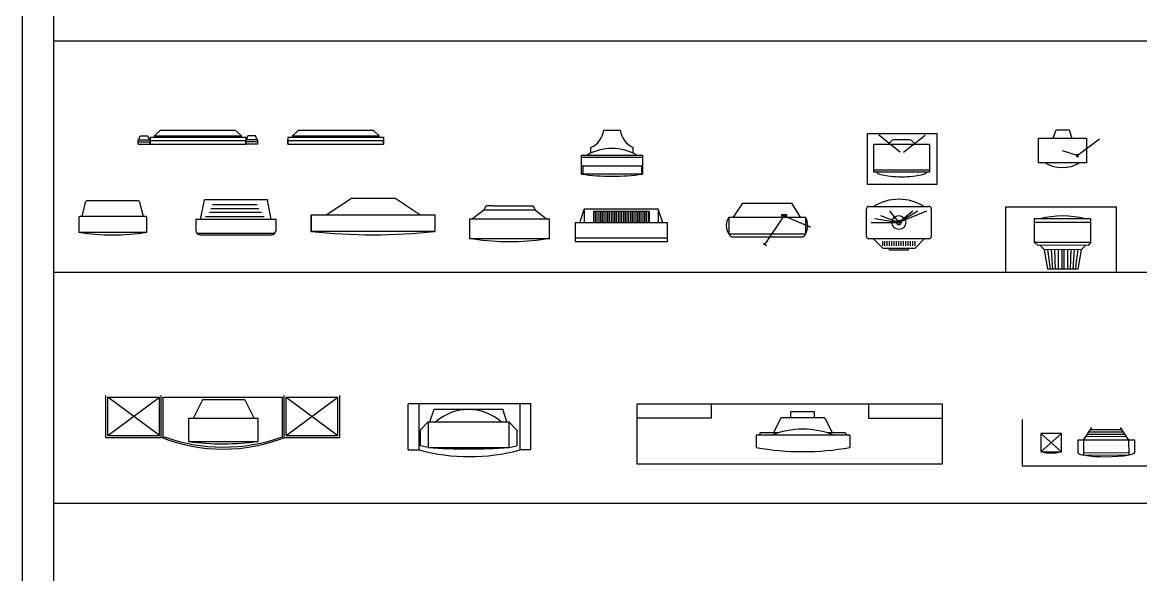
# Model space of a CAD drawing. Header units: inches. Extents: x 11.6 to 54.1, y 10.7 to 35.5.
# Drawn here: x 11.6 to 23.7, y 23.14 to 29.12 of the extents above; entities that cross this region are included whole.
import ezdxf

# ---------------------------------------------------------------- set-up
doc = ezdxf.new("R2010")
doc.units = ezdxf.units.IN
doc.header["$MEASUREMENT"] = 0
for name, color, linetype in [('02', 2, 'Continuous'), ('1', 1, 'Continuous'), ('4', 4, 'Continuous'), ('8', 8, 'Continuous'), ('kadrbm', 4, 'Continuous')]:
    doc.layers.add(name, color=color, linetype=linetype)

# ---------------------------------------------------------------- blocks, each defined once
blk = doc.blocks.new('kadrbm')
at = {"layer": 'kadrbm', "color": 4}
blk.add_lwpolyline([(0, 0), (0, 24.797), (21, 24.797), (21, 0), (0, 0)], close=True, dxfattribs=at)
blk.add_lwpolyline([(20.663, 0.326), (20.663, 24.46), (0.337, 24.46), (0.337, 0.326), (20.663, 0.326)], dxfattribs=at)

msp = doc.modelspace()

# ---------------------------------------------------------------- hatches: boundary and pattern name
at = {"layer": '8'}
h = msp.add_hatch(dxfattribs=at)
h.set_pattern_fill('ANSI31', color=256, scale=0.006, angle=45, style=0)
h.set_pattern_definition([(90, (17.571353, 27.085857), (-0.01905, 7e-18), [])])
h.paths.add_polyline_path([(17.779, 27.074), (17.779, 26.949), (18.379, 26.949), (18.379, 27.074)])

# ---------------------------------------------------------------- linework, layer by layer
at = {"layer": '02'}
for p, q in [((22.753, 27.868), (22.783, 27.958)), ((22.783, 27.958), (22.923, 27.958)), ((22.923, 27.958), (22.953, 27.868)), ((20.742, 27.916), (21.492, 27.916)), ((20.742, 27.366), (20.742, 27.916)), ((21.096, 27.714), (20.864, 27.897)), ((20.998, 27.834), (20.963, 27.799)), ((21.192, 27.849), (21.033, 27.849)), ((21.134, 27.714), (21.366, 27.897)), ((21.227, 27.834), (21.263, 27.799)), ((21.492, 27.916), (21.492, 27.366)), ((22.593, 27.868), (23.113, 27.868)), ((22.593, 27.598), (22.593, 27.868)), ((23.013, 27.678), (23.253, 27.858)), ((23.113, 27.868), (23.113, 27.598)), ((21.413, 27.799), (20.813, 27.799)), ((20.813, 27.499), (20.813, 27.799)), ((21.413, 27.799), (21.413, 27.499)), ((23.013, 27.678), (22.853, 27.728)), ((23.113, 27.598), (22.593, 27.598)), ((21.413, 27.519), (20.813, 27.519)), ((21.413, 27.499), (20.813, 27.499)), ((21.492, 27.366), (20.742, 27.366)), ((13.527, 26.985), (13.568, 27.199)), ((14.251, 27.199), (13.568, 27.199)), ((14.14, 27.144), (13.656, 27.144)), ((14.292, 26.985), (14.251, 27.199)), ((14.886, 27.037), (15.159, 27.218)), ((15.159, 27.218), (15.629, 27.218)), ((15.901, 27.037), (15.629, 27.218)), ((16.591, 27.086), (16.616, 27.136)), ((16.692, 27.136), (16.616, 27.136)), ((16.692, 27.136), (17.124, 27.136)), ((17.15, 27.086), (17.124, 27.136)), ((20.732, 26.803), (20.732, 27.103)), ((20.757, 27.128), (21.407, 27.128)), ((21.432, 27.103), (21.432, 26.803)), ((22.241, 27.124), (23.432, 27.124)), ((22.241, 26.418), (22.241, 27.124)), ((23.432, 27.124), (23.432, 26.418)), ((13.476, 26.985), (13.476, 26.869)), ((14.343, 26.985), (13.476, 26.985)), ((14.215, 27.015), (13.581, 27.015)), ((14.185, 27.061), (13.622, 27.061)), ((14.159, 27.101), (13.637, 27.101)), ((14.343, 26.869), (14.343, 26.985)), ((14.725, 26.857), (14.725, 27.037)), ((14.725, 27.037), (14.725, 26.857)), ((14.725, 26.857), (14.725, 27.037)), ((14.725, 27.037), (16.063, 27.037)), ((14.725, 27.037), (14.725, 27.037)), ((16.063, 27.037), (16.063, 26.857)), ((16.44, 26.993), (17.301, 26.993)), ((16.44, 26.777), (16.44, 26.993)), ((16.591, 27.086), (16.469, 26.993)), ((17.15, 27.086), (16.591, 27.086)), ((17.15, 27.086), (17.271, 26.993)), ((17.301, 26.777), (17.301, 26.993)), ((17.629, 26.949), (17.679, 27.099)), ((18.479, 27.099), (17.679, 27.099)), ((17.679, 27.099), (17.679, 26.949)), ((18.379, 27.074), (17.779, 27.074)), ((17.779, 27.074), (17.779, 26.949)), ((18.379, 27.074), (18.379, 26.949)), ((18.479, 27.099), (18.479, 26.949)), ((18.529, 26.949), (18.479, 27.099)), ((20.823, 26.998), (21.082, 26.953)), ((20.882, 27.028), (21.082, 26.953)), ((20.982, 27.078), (21.082, 26.953)), ((21.232, 27.078), (21.082, 26.953)), ((21.382, 27.078), (21.082, 26.953)), ((21.286, 27.076), (21.082, 26.953)), ((23.16, 26.993), (22.547, 26.993)), ((22.547, 26.993), (22.547, 26.741)), ((23.16, 26.741), (23.16, 26.993)), ((18.579, 26.949), (17.579, 26.949)), ((17.579, 26.949), (17.579, 26.749)), ((18.579, 26.749), (18.579, 26.949)), ((20.782, 26.953), (21.082, 26.953)), ((23.16, 26.953), (22.547, 26.953)), ((14.329, 26.834), (13.49, 26.834)), ((13.526, 26.819), (14.293, 26.819)), ((16.063, 26.857), (14.725, 26.857)), ((14.725, 26.857), (14.725, 26.857)), ((17.301, 26.777), (16.44, 26.777)), ((17.579, 26.789), (18.579, 26.789)), ((17.579, 26.749), (18.579, 26.749)), ((21.407, 26.778), (20.757, 26.778)), ((20.807, 26.778), (20.907, 26.678)), ((20.907, 26.703), (20.907, 26.753)), ((20.932, 26.703), (20.932, 26.753)), ((20.957, 26.703), (20.957, 26.753)), ((20.982, 26.703), (20.982, 26.753)), ((21.007, 26.703), (21.007, 26.753)), ((21.032, 26.703), (21.032, 26.753)), ((21.057, 26.703), (21.057, 26.753)), ((21.082, 26.703), (21.082, 26.753)), ((21.107, 26.703), (21.107, 26.753)), ((21.132, 26.703), (21.132, 26.753)), ((21.157, 26.703), (21.157, 26.753)), ((21.182, 26.703), (21.182, 26.753)), ((21.207, 26.703), (21.207, 26.753)), ((21.232, 26.703), (21.232, 26.753)), ((21.357, 26.778), (21.257, 26.678)), ((21.257, 26.703), (21.257, 26.753)), ((22.547, 26.741), (23.16, 26.741)), ((22.581, 26.709), (22.547, 26.741)), ((23.16, 26.741), (23.129, 26.706)), ((20.907, 26.678), (21.257, 26.678)), ((20.982, 26.653), (20.982, 26.678)), ((21.182, 26.653), (20.982, 26.653)), ((21.182, 26.678), (21.182, 26.653)), ((23.129, 26.706), (22.581, 26.709)), ((22.655, 26.661), (22.607, 26.709)), ((23.055, 26.658), (22.655, 26.661)), ((22.655, 26.658), (22.692, 26.45)), ((22.69, 26.661), (22.719, 26.45)), ((22.73, 26.661), (22.746, 26.45)), ((22.767, 26.661), (22.772, 26.45)), ((22.804, 26.661), (22.804, 26.45)), ((22.844, 26.658), (22.844, 26.448)), ((22.868, 26.661), (22.868, 26.45)), ((22.905, 26.661), (22.905, 26.45)), ((22.943, 26.661), (22.937, 26.45)), ((22.98, 26.661), (22.964, 26.45)), ((23.02, 26.661), (22.991, 26.45)), ((23.055, 26.658), (23.017, 26.45)), ((23.101, 26.706), (23.055, 26.658)), ((23.017, 26.45), (22.692, 26.45)), ((12.502, 24.629), (12.502, 25.083)), ((12.522, 24.649), (12.522, 25.063)), ((12.522, 25.063), (13.082, 25.063)), ((13.082, 24.649), (13.082, 25.063)), ((13.102, 24.629), (13.102, 25.083)), ((13.122, 25.063), (14.412, 25.063)), ((13.122, 24.64), (13.122, 25.063)), ((14.412, 24.636), (14.412, 25.063)), ((14.432, 24.629), (14.432, 25.083)), ((14.452, 24.649), (14.452, 25.063)), ((14.452, 25.063), (15.012, 25.063)), ((15.012, 24.649), (15.012, 25.063)), ((15.032, 24.629), (15.032, 25.083)), ((15.774, 24.494), (15.774, 24.993)), ((15.891, 24.494), (15.891, 24.993)), ((17.1, 24.494), (17.1, 24.993)), ((23.08, 24.599), (23.17, 24.735)), ((23.514, 24.687), (23.137, 24.686)), ((23.498, 24.711), (23.153, 24.71)), ((23.572, 24.601), (23.481, 24.736)), ((12.502, 24.629), (13.102, 24.629)), ((12.522, 24.649), (13.082, 24.649)), ((14.432, 24.629), (15.032, 24.629)), ((14.452, 24.649), (15.012, 24.649)), ((22.84, 24.672), (22.618, 24.475)), ((22.618, 24.672), (22.84, 24.475)), ((23.634, 24.601), (23.018, 24.599)), ((23.018, 24.599), (23.019, 24.46)), ((23.547, 24.638), (23.104, 24.636)), ((23.531, 24.662), (23.121, 24.661)), ((23.634, 24.462), (23.634, 24.601)), ((23.08, 24.464), (23.573, 24.466)), ((23.08, 24.439), (23.573, 24.441))]:
    msp.add_line(p, q, dxfattribs=at)
msp.add_lwpolyline([(22.84, 24.475), (22.84, 24.672), (22.618, 24.672), (22.618, 24.475)], close=True, dxfattribs=at)
for radius in [0.075, 0.025, 0.01]:
    msp.add_circle((21.082, 26.953), radius, dxfattribs=at)
for centre, radius, start, end in [((21.033, 27.799), 0.05, 90, 135), ((21.192, 27.799), 0.05, 45, 90), ((22.851, 27.92), 0.372, 239.928, 300.072), ((23.013, 27.678), 0.0125, 0, 180), ((23.013, 27.678), 0.0125, 180, 0), ((20.883, 27.526), 0.05, 212.632, 257.5429), ((21.113, 28.484), 1.035, 256.5172, 269.9648), ((21.113, 28.484), 1.035, 269.9648, 283.4125), ((21.343, 27.526), 0.05, 282.3922, 327.7526), ((20.757, 27.103), 0.025, 90, 180), ((21.082, 26.68), 0.525, 58.4119, 121.5881), ((21.407, 27.103), 0.025, 0, 90), ((22.855, 26.049), 0.976, 75.3025, 104.6975), ((13.526, 26.869), 0.05, 180, 270), ((14.293, 26.869), 0.05, 270, 0), ((15.394, 32.848), 6.027, 263.6288, 276.3712), ((16.87, 29.353), 2.606, 261.3912, 278.6088), ((20.757, 26.803), 0.025, 180, 270), ((21.407, 26.803), 0.025, 270, 0), ((13.771, 26.326), 1.823, 248.4704, 291.4427), ((13.774, 26.43), 1.905, 249.9954, 289.5801), ((16.437, 26.495), 2.074, 254.7348, 285.2652), ((23.085, 24.556), 0.117, 235.2925, 267.527), ((23.567, 24.558), 0.117, 272.8486, 305.0831)]:
    msp.add_arc(centre, radius, start, end, dxfattribs=at)
at = {"layer": '1'}
for p, q in [((11.936, 28.918), (32.262, 28.918)), ((12.28, 27.17), (12.242, 27.02)), ((12.846, 27.19), (12.304, 27.19)), ((12.908, 27.02), (12.87, 27.17)), ((12.208, 27.003), (12.208, 26.85)), ((12.93, 27.02), (12.225, 27.02)), ((12.242, 27.02), (12.225, 27.02)), ((12.93, 27.02), (12.908, 27.02)), ((12.946, 26.849), (12.947, 27.002)), ((12.208, 26.85), (12.947, 26.85)), ((11.936, 26.418), (32.262, 26.418)), ((11.936, 23.918), (32.262, 23.918))]:
    msp.add_line(p, q, dxfattribs=at)
for centre, radius, start, end in [((12.304, 27.164), 0.0255, 90, 165.9638), ((12.846, 27.164), 0.0255, 14.0362, 90), ((12.225, 27.003), 0.017, 90, 180), ((12.93, 27.003), 0.017, 359.9394, 90), ((12.577, 29.021), 2.202, 260.3438, 279.6562)]:
    msp.add_arc(centre, radius, start, end, dxfattribs=at)
at = {"layer": '4'}
for p, q in [((13.03, 27.89), (13.094, 27.952)), ((13.094, 27.952), (13.903, 27.952)), ((13.968, 27.89), (13.903, 27.952)), ((14.52, 27.89), (14.585, 27.952)), ((14.585, 27.952), (15.394, 27.952)), ((15.458, 27.89), (15.394, 27.952)), ((17.888, 27.952), (17.888, 27.952)), ((17.888, 27.952), (18.068, 27.952)), ((18.068, 27.952), (18.068, 27.952)), ((12.851, 27.802), (12.851, 27.847)), ((12.851, 27.847), (12.981, 27.847)), ((12.858, 27.847), (12.875, 27.892)), ((12.875, 27.892), (12.957, 27.892)), ((12.974, 27.847), (12.957, 27.892)), ((12.981, 27.877), (14.016, 27.877)), ((12.981, 27.877), (12.981, 27.802)), ((12.981, 27.802), (12.981, 27.847)), ((12.981, 27.84), (14.016, 27.84)), ((13.03, 27.89), (13.968, 27.89)), ((13.03, 27.877), (13.03, 27.89)), ((13.968, 27.877), (13.968, 27.89)), ((14.016, 27.877), (14.016, 27.802)), ((14.016, 27.802), (14.016, 27.847)), ((14.146, 27.847), (14.016, 27.847)), ((14.023, 27.847), (14.04, 27.892)), ((14.122, 27.892), (14.04, 27.892)), ((14.139, 27.847), (14.122, 27.892)), ((14.146, 27.802), (14.146, 27.847)), ((14.472, 27.877), (15.507, 27.877)), ((14.472, 27.877), (14.472, 27.802)), ((14.472, 27.802), (14.472, 27.847)), ((14.472, 27.84), (15.507, 27.84)), ((14.52, 27.89), (15.458, 27.89)), ((14.52, 27.877), (14.52, 27.89)), ((15.458, 27.877), (15.458, 27.89)), ((15.507, 27.877), (15.507, 27.802)), ((15.507, 27.802), (15.507, 27.847)), ((12.851, 27.826), (12.981, 27.826)), ((12.851, 27.802), (12.981, 27.802)), ((12.981, 27.802), (14.016, 27.802)), ((14.146, 27.826), (14.016, 27.826)), ((14.146, 27.802), (14.016, 27.802)), ((14.472, 27.802), (15.507, 27.802)), ((17.75, 27.704), (17.75, 27.764)), ((18.206, 27.704), (18.206, 27.764)), ((17.648, 27.478), (17.648, 27.682)), ((17.648, 27.682), (18.308, 27.682)), ((18.308, 27.656), (17.648, 27.656)), ((18.308, 27.682), (18.308, 27.478)), ((18.308, 27.562), (17.648, 27.562)), ((18.308, 27.478), (17.648, 27.478)), ((17.661, 27.562), (17.661, 27.478)), ((18.296, 27.562), (18.296, 27.478)), ((18.308, 27.478), (18.308, 27.478)), ((19.294, 27.013), (19.394, 27.164)), ((19.394, 27.164), (19.923, 27.164)), ((20.019, 27.013), (19.923, 27.164)), ((19.244, 27.013), (20.073, 27.013)), ((19.244, 27.013), (19.244, 26.83)), ((19.839, 27.025), (19.631, 26.72)), ((19.815, 27.041), (19.866, 27.041)), ((19.815, 27.013), (19.815, 27.041)), ((19.839, 27.025), (20.122, 26.908)), ((19.866, 27.041), (19.866, 27.013)), ((20.073, 27.013), (20.073, 26.83)), ((20.119, 26.899), (20.127, 26.916)), ((19.244, 26.83), (20.073, 26.83)), ((19.274, 26.8), (20.043, 26.8)), ((19.615, 26.731), (19.651, 26.707)), ((12.522, 24.649), (13.082, 25.063)), ((13.082, 24.649), (12.522, 25.063)), ((14.452, 24.649), (15.012, 25.063)), ((14.452, 25.063), (15.012, 24.649)), ((13.548, 25.035), (13.445, 24.833)), ((14.004, 25.036), (13.548, 25.035)), ((14.004, 25.036), (14.108, 24.834)), ((17.1, 24.993), (15.774, 24.993)), ((16.009, 24.797), (16.054, 24.933)), ((16.054, 24.933), (16.796, 24.933)), ((16.84, 24.797), (16.796, 24.933)), ((16.983, 24.494), (16.983, 24.993)), ((21.552, 24.989), (18.252, 24.989)), ((18.252, 24.339), (18.252, 24.989)), ((19.052, 24.989), (19.052, 24.839)), ((20.752, 24.989), (20.752, 24.839)), ((21.552, 24.989), (21.552, 24.339)), ((19.052, 24.839), (18.252, 24.839)), ((19.805, 24.841), (19.725, 24.678)), ((20.28, 24.841), (19.805, 24.841)), ((20.171, 24.907), (19.915, 24.907)), ((19.915, 24.841), (19.915, 24.907)), ((20.171, 24.841), (20.171, 24.907)), ((20.28, 24.841), (20.36, 24.678)), ((20.752, 24.839), (21.552, 24.839)), ((22.416, 24.823), (22.416, 24.323)), ((15.988, 24.797), (15.902, 24.708)), ((15.902, 24.708), (15.902, 24.539)), ((15.988, 24.797), (16.861, 24.797)), ((15.988, 24.797), (15.988, 24.52)), ((16.861, 24.797), (16.948, 24.708)), ((16.861, 24.797), (16.861, 24.52)), ((16.948, 24.708), (16.948, 24.539)), ((20.552, 24.653), (19.538, 24.653)), ((19.538, 24.653), (19.538, 24.52)), ((19.582, 24.678), (19.57, 24.653)), ((19.774, 24.678), (19.582, 24.678)), ((20.503, 24.678), (20.312, 24.678)), ((20.503, 24.678), (20.515, 24.653)), ((20.552, 24.653), (20.552, 24.52)), ((23.08, 24.599), (23.08, 24.439)), ((23.573, 24.441), (23.572, 24.601)), ((15.774, 24.494), (15.891, 24.494)), ((15.988, 24.52), (15.902, 24.539)), ((15.988, 24.52), (16.861, 24.52)), ((16.861, 24.52), (16.948, 24.539)), ((17.1, 24.494), (16.983, 24.494)), ((21.552, 24.339), (18.252, 24.339)), ((22.416, 24.323), (24.216, 24.323))]:
    msp.add_line(p, q, dxfattribs=at)
msp.add_lwpolyline([(13.395, 24.833), (13.395, 24.585), (14.151, 24.586), (14.151, 24.834)], close=True, dxfattribs=at)
msp.add_circle((19.84, 27.026), 0.00985, dxfattribs=at)
for centre, radius, start, end in [((17.643, 27.987), 0.248, 295.6844, 351.8404), ((18.314, 27.987), 0.248, 188.1596, 244.3156), ((17.978, 27.212), 0.542, 60.1372, 119.8628), ((17.978, 29.735), 2.281, 261.6807, 278.3193), ((19.369, 26.921), 0.155, 143.7395, 216.2605), ((19.902, 26.921), 0.194, 331.8161, 28.1839), ((19.285, 26.84), 0.042, 194.6568, 255.3432), ((20.035, 26.838), 0.0385, 281.5693, 348.4307), ((16.425, 24.398), 0.533, 48.5217, 131.4783), ((13.771, 27.339), 2.779, 262.231, 277.866), ((16.425, 30.284), 5.78, 265.6708, 274.3292), ((22.729, 24.885), 0.425, 254.8873, 285.1127), ((23.322, 25.96), 1.54, 260.9888, 279.3868)]:
    msp.add_arc(centre, radius, start, end, dxfattribs=at)
for centre, major_axis, start_param, end_param in [((20.043, 24.168), (-0.708, 0), 4.216526, 5.208252), ((20.045, 26.255), (-2.288, 0), 1.347292, 1.7943)]:
    msp.add_ellipse(centre, major_axis=major_axis, ratio=0.777778, start_param=start_param, end_param=end_param, dxfattribs=at)

# ---------------------------------------------------------------- block references
at = {"layer": 'kadrbm'}
msp.add_blockref('kadrbm', (11.599, 10.746), dxfattribs=at)

doc.saveas('drawing.dxf')
